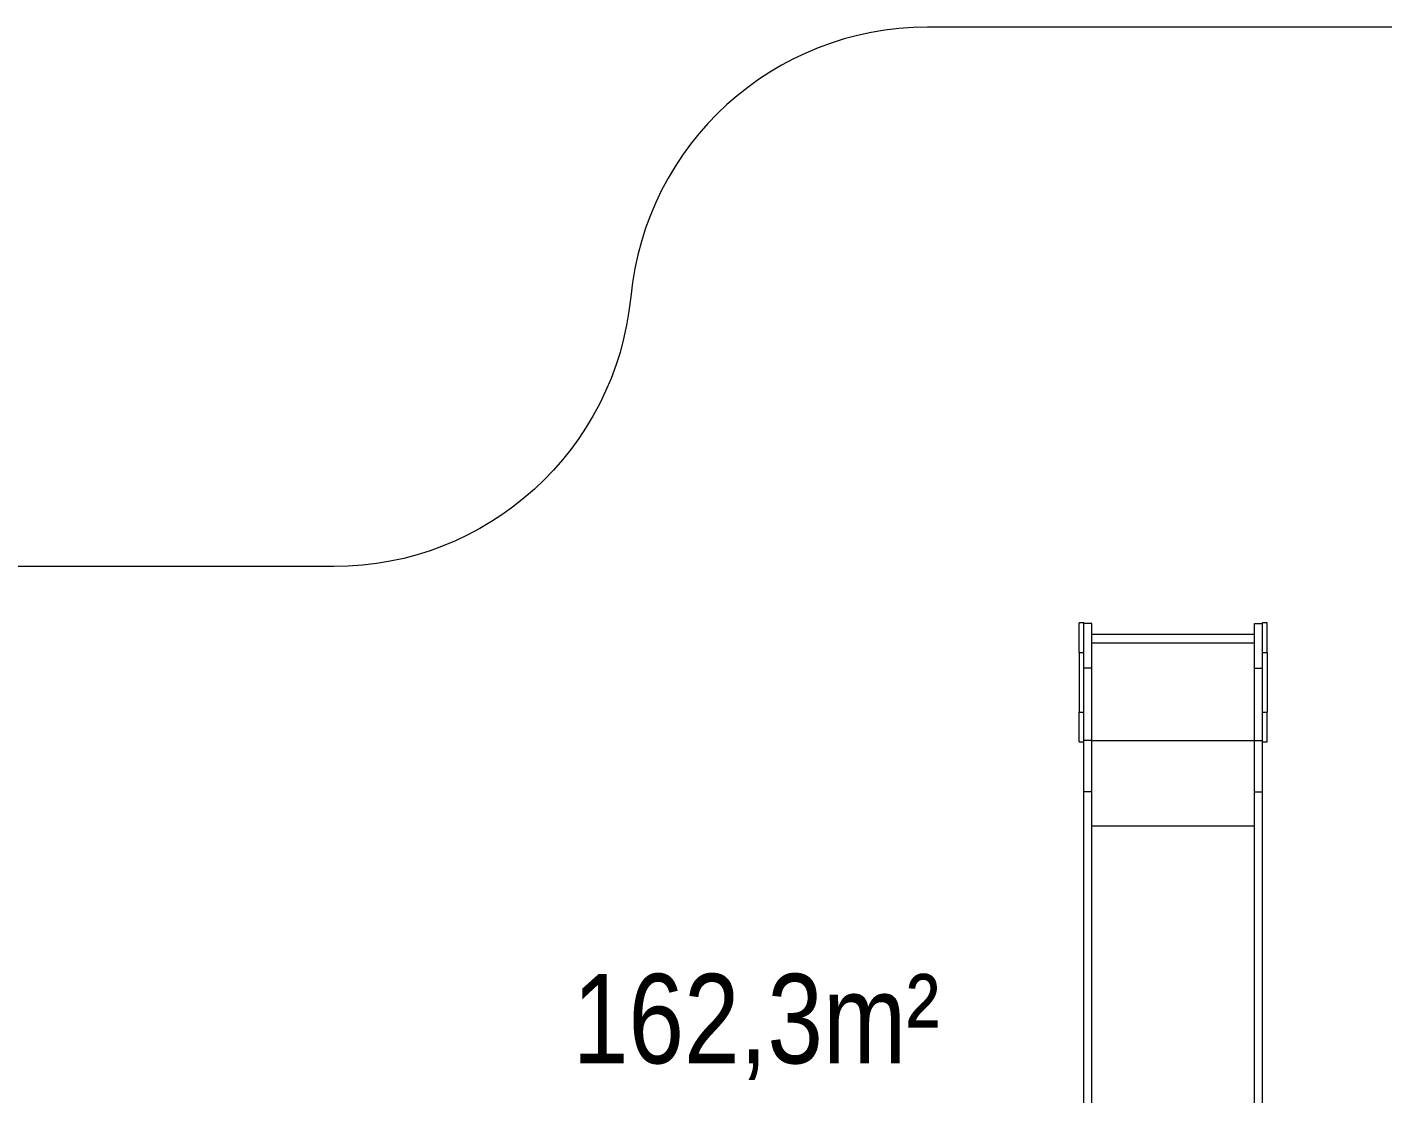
# Model space of a CAD drawing. Header units: millimetres. Extents: x -8760 to 8364, y -7998 to 7451.
# Drawn here: x 62 to 4610, y 3873 to 7451 of the extents above; entities that cross this region are included whole.
import ezdxf

# ---------------------------------------------------------------- set-up
doc = ezdxf.new("R2010")
doc.units = ezdxf.units.MM
for name, color, linetype in [('DIKOM_ЗОНА', 80, 'Continuous'), ('DIKOM_ОБЪЕКТ', 7, 'Continuous'), ('DIKOM_РАЗМЕР_ОБЪЕКТА', 7, 'Continuous')]:
    doc.layers.add(name, color=color, linetype=linetype)
doc.styles.add('style1', font='arial.ttf', dxfattribs={"width": 0.8})

msp = doc.modelspace()

# ---------------------------------------------------------------- linework, layer by layer
at = {"layer": 'DIKOM_ЗОНА', "color": 3, "lineweight": 15}
msp.add_lwpolyline([(6015.607, 4081.872, -0.1993978), (5721.392, 4790.298), (5721.392, 6450.943, 0.41421356), (4721.392, 7450.943), (3082.298, 7450.943, 0.38654079), (2086.845, 6546.194, -0.38654079), (1091.392, 5641.446), (-387.702, 5641.446, -0.38654079)], format="xyb", dxfattribs=at)
at = {"layer": 'DIKOM_ОБЪЕКТ', "color": 7, "linetype": 'Continuous', "lineweight": 15}
for p, q in [((3606.392, 5453.311), (3591.392, 5453.311)), ((3591.392, 5353.312), (3591.392, 5453.311)), ((3606.392, 5450.861), (3606.392, 5453.311)), ((3633.391, 5450.861), (3606.392, 5450.861)), ((3606.392, 5300.863), (3606.392, 5450.861)), ((3633.391, 5300.863), (3633.391, 5450.861)), ((4179.391, 5413.887), (3633.391, 5413.887)), ((4179.391, 5450.861), (4206.391, 5450.861)), ((4179.391, 5300.863), (4179.391, 5450.861)), ((4221.392, 5453.311), (4206.391, 5453.311)), ((4206.391, 5450.861), (4206.391, 5453.311)), ((4206.391, 5300.863), (4206.391, 5450.861)), ((4221.392, 5353.312), (4221.392, 5453.311)), ((3633.391, 5385.387), (4179.391, 5385.387)), ((3591.392, 5353.312), (3606.392, 5353.312)), ((3591.392, 5353.312), (3591.392, 5153.312)), ((4206.391, 5353.312), (4221.392, 5353.312)), ((4221.392, 5353.312), (4221.392, 5153.312)), ((3633.391, 5300.863), (3606.392, 5300.863)), ((3606.392, 5058.314), (3606.392, 5300.863)), ((3633.391, 5058.314), (3633.391, 5300.863)), ((4179.391, 5300.863), (4206.391, 5300.863)), ((4179.391, 5058.314), (4179.391, 5300.863)), ((4206.391, 5058.314), (4206.391, 5300.863)), ((3591.392, 5153.312), (3606.392, 5153.312)), ((3591.392, 5053.31), (3591.392, 5153.312)), ((4206.391, 5153.312), (4221.392, 5153.312)), ((4221.392, 5053.31), (4221.392, 5153.312)), ((3591.392, 5053.31), (3606.392, 5053.31)), ((3633.391, 5058.314), (3606.392, 5058.314)), ((3606.392, 4886.419), (3606.392, 5058.314)), ((3633.391, 4886.419), (3633.391, 5058.314)), ((3633.391, 5057.838), (4179.391, 5057.838)), ((4179.391, 5058.314), (4206.391, 5058.314)), ((4179.391, 4886.419), (4179.391, 5058.314)), ((4206.391, 4886.419), (4206.391, 5058.314)), ((4206.391, 5053.31), (4221.392, 5053.31)), ((3633.391, 4886.419), (3606.392, 4886.419)), ((3606.392, 3231.489), (3606.392, 4886.419)), ((3633.391, 3194.749), (3633.391, 4886.419)), ((4179.391, 4886.419), (4206.391, 4886.419)), ((4179.391, 3194.749), (4179.391, 4886.419)), ((4206.391, 3231.489), (4206.391, 4886.419)), ((3633.391, 4772.207), (4179.391, 4772.207))]:
    msp.add_line(p, q, dxfattribs=at)

# ---------------------------------------------------------------- texts
at = {"layer": 'DIKOM_РАЗМЕР_ОБЪЕКТА', "insert": (1892.838, 4275.301), "char_height": 300, "attachment_point": 1, "style": 'style1'}
msp.add_mtext_dynamic_manual_height_columns('162,3m²', width=5405.47657, gutter_width=20, heights=[0], dxfattribs=at)

doc.saveas('drawing.dxf')
